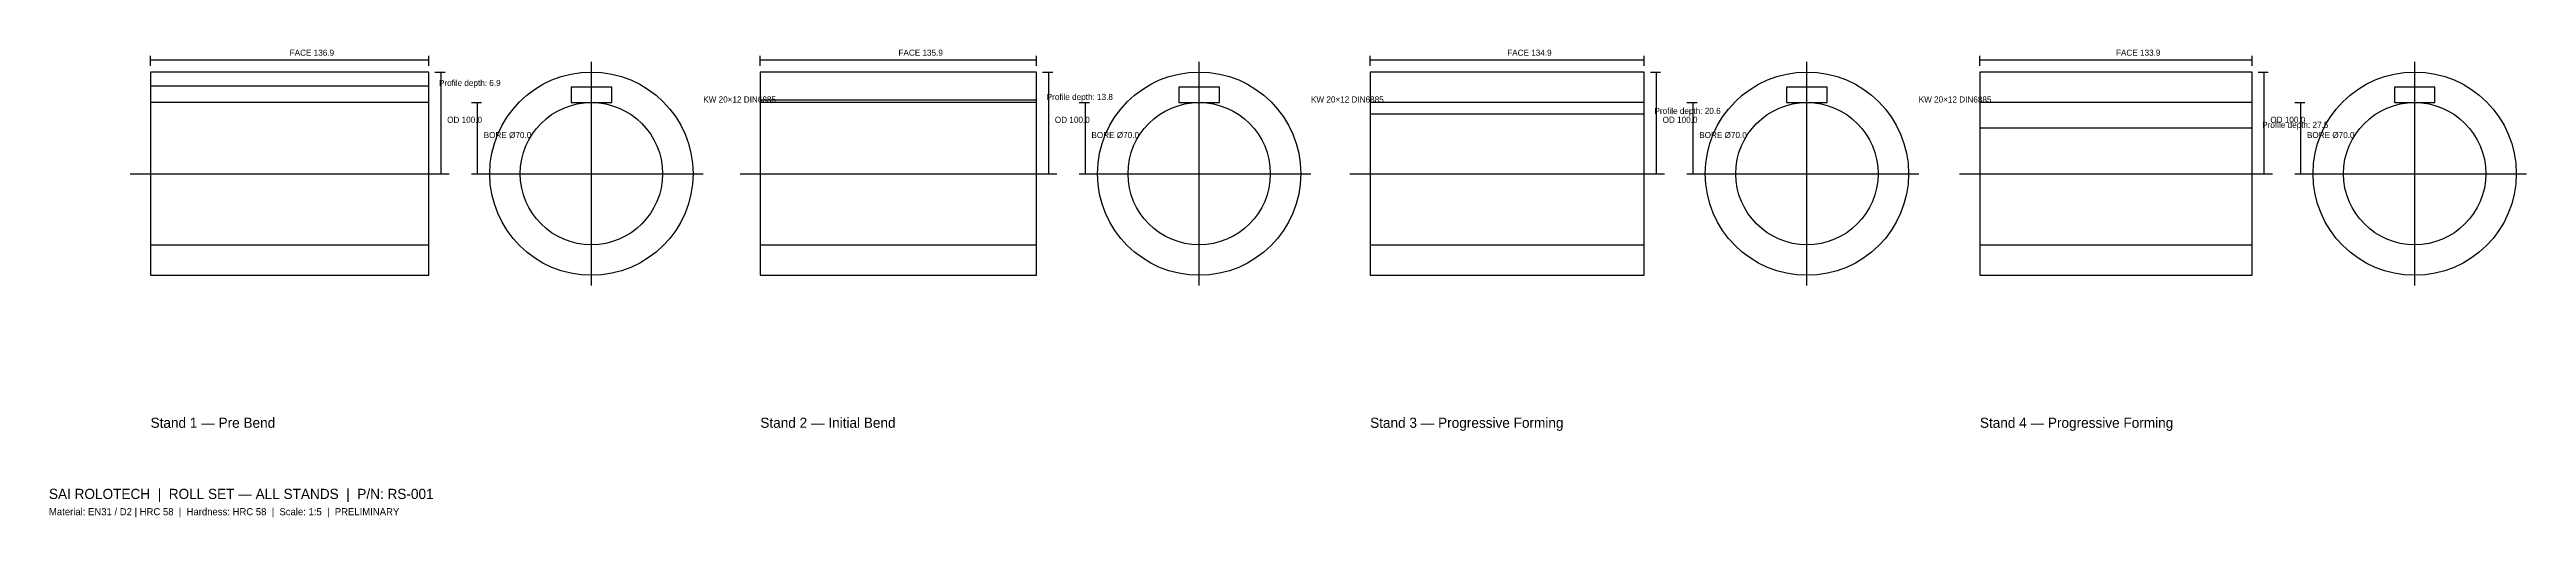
# Model space of a CAD drawing. Header units: metres. Extents: x -50 to 2401, y -169 to 61.
# Drawn here: x -50 to 1169, y -169 to 61 of the extents above; entities that cross this region are included whole.
import ezdxf

# ---------------------------------------------------------------- set-up
doc = ezdxf.new("R2010")
doc.units = ezdxf.units.M
for name, color, linetype in [('CENTRE', 1, 'Continuous'), ('DIMENSION', 2, 'Continuous'), ('HATCH', 8, 'Continuous'), ('NOTES', 3, 'Continuous'), ('OUTLINE', 7, 'Continuous'), ('TITLE', 4, 'Continuous')]:
    doc.layers.add(name, color=color, linetype=linetype)

msp = doc.modelspace()

# ---------------------------------------------------------------- linework, layer by layer
at = {"layer": 'CENTRE'}
for p, q in [((216.9, -55), (216.9, 55)), ((515.9, -55), (515.9, 55)), ((814.9, -55), (814.9, 55)), ((1113.9, -55), (1113.9, 55)), ((-10, 0), (146.9, 0)), ((161.9, 0), (271.9, 0)), ((290, 0), (445.9, 0)), ((460.9, 0), (570.9, 0)), ((590, 0), (744.9, 0)), ((759.9, 0), (869.9, 0)), ((890, 0), (1043.9, 0)), ((1058.9, 0), (1168.9, 0))]:
    msp.add_line(p, q, dxfattribs=at)
at = {"layer": 'DIMENSION', "color": 2}
for p, q in [((0, 53), (0, 58)), ((0, 56), (136.9, 56)), ((136.9, 53), (136.9, 58)), ((139.9, 50), (144.9, 50)), ((142.9, 0), (142.9, 50)), ((300, 53), (300, 58)), ((300, 56), (435.9, 56)), ((435.9, 53), (435.9, 58)), ((438.9, 50), (443.9, 50)), ((441.9, 0), (441.9, 50)), ((600, 53), (600, 58)), ((600, 56), (734.9, 56)), ((734.9, 53), (734.9, 58)), ((737.9, 50), (742.9, 50)), ((740.9, 0), (740.9, 50)), ((900, 53), (900, 58)), ((900, 56), (1033.9, 56)), ((1033.9, 53), (1033.9, 58)), ((1036.9, 50), (1041.9, 50)), ((1039.9, 0), (1039.9, 50)), ((157.9, 35), (162.9, 35)), ((160.9, 0), (160.9, 35)), ((456.9, 35), (461.9, 35)), ((459.9, 0), (459.9, 35)), ((755.9, 35), (760.9, 35)), ((758.9, 0), (758.9, 35)), ((1054.9, 35), (1059.9, 35)), ((1057.9, 0), (1057.9, 35)), ((139.9, 0), (144.9, 0)), ((157.9, 0), (162.9, 0)), ((438.9, 0), (443.9, 0)), ((456.9, 0), (461.9, 0)), ((737.9, 0), (742.9, 0)), ((755.9, 0), (760.9, 0)), ((1036.9, 0), (1041.9, 0)), ((1054.9, 0), (1059.9, 0))]:
    msp.add_line(p, q, dxfattribs=at)
at = {"layer": 'HATCH'}
for points in [[(0, -35), (136.9, -35), (136.9, 35), (0, 35)], [(300, -35), (435.9, -35), (435.9, 35), (300, 35)], [(600, -35), (734.9, -35), (734.9, 35), (600, 35)], [(900, -35), (1033.9, -35), (1033.9, 35), (900, 35)]]:
    msp.add_lwpolyline(points, close=True, dxfattribs=at)
for centre in [(216.9, 0), (515.9, 0), (814.9, 0), (1113.9, 0)]:
    msp.add_circle(centre, 35, dxfattribs=at)
at = {"layer": 'OUTLINE'}
for points in [[(0, -50), (136.9, -50), (136.9, 50), (0, 50)], [(300, -50), (435.9, -50), (435.9, 50), (300, 50)], [(600, -50), (734.9, -50), (734.9, 50), (600, 50)], [(900, -50), (1033.9, -50), (1033.9, 50), (900, 50)], [(206.9, 35), (226.9, 35), (226.9, 42.5), (206.9, 42.5)], [(505.9, 35), (525.9, 35), (525.9, 42.5), (505.9, 42.5)], [(804.9, 35), (824.9, 35), (824.9, 42.5), (804.9, 42.5)], [(1103.9, 35), (1123.9, 35), (1123.9, 42.5), (1103.9, 42.5)]]:
    msp.add_lwpolyline(points, close=True, dxfattribs=at)
for points in [[(0, 43.12), (136.9, 43.12)], [(300, 36.25), (435.9, 36.25)], [(600, 29.38), (734.9, 29.38)], [(900, 22.5), (1033.9, 22.5)]]:
    msp.add_lwpolyline(points, dxfattribs=at)
for centre in [(216.9, 0), (515.9, 0), (814.9, 0), (1113.9, 0)]:
    msp.add_circle(centre, 50, dxfattribs=at)

# ---------------------------------------------------------------- texts
at = {"layer": 'DIMENSION'}
for s, p in [('FACE 136.9', (68.45, 58)), ('FACE 135.9', (367.95, 58)), ('FACE 134.9', (667.45, 58)), ('FACE 133.9', (966.95, 58)), ('OD 100.0', (145.9, 25)), ('OD 100.0', (444.9, 25)), ('OD 100.0', (743.9, 25)), ('OD 100.0', (1042.9, 25)), ('BORE Ø70.0', (163.9, 17.5)), ('BORE Ø70.0', (462.9, 17.5)), ('BORE Ø70.0', (761.9, 17.5)), ('BORE Ø70.0', (1060.9, 17.5))]:
    msp.add_text(s, height=3, dxfattribs=at).set_placement(p)
at = {"layer": 'NOTES'}
for s, height, p in [('Profile depth: 6.9', 3, (141.9, 43.12)), ('KW 20×12 DIN6885', 3, (271.9, 35)), ('Profile depth: 13.8', 3, (440.9, 36.25)), ('KW 20×12 DIN6885', 3, (570.9, 35)), ('KW 20×12 DIN6885', 3, (869.9, 35)), ('Profile depth: 20.6', 3, (739.9, 29.38)), ('Profile depth: 27.5', 3, (1038.9, 22.5)), ('Material: EN31 / D2 | HRC 58  |  Hardness: HRC 58  |  Scale: 1:5  |  PRELIMINARY', 3.5, (-50, -168))]:
    msp.add_text(s, height=height, dxfattribs=at).set_placement(p)
at = {"layer": 'TITLE'}
for s, p in [('Stand 1 — Pre Bend', (0, -125)), ('Stand 2 — Initial Bend', (300, -125)), ('Stand 3 — Progressive Forming', (600, -125)), ('Stand 4 — Progressive Forming', (900, -125)), ('SAI ROLOTECH  |  ROLL SET — ALL STANDS  |  P/N: RS-001', (-50, -160))]:
    msp.add_text(s, height=5, dxfattribs=at).set_placement(p)

doc.saveas('drawing.dxf')
